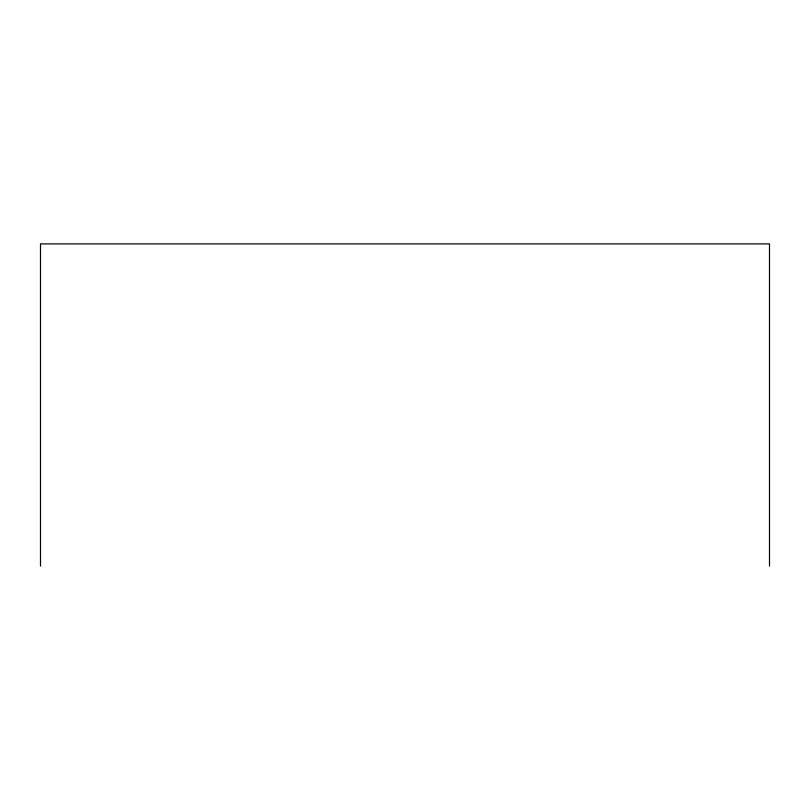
<?xml version="1.0" encoding="UTF-8"?>
<svg xmlns="http://www.w3.org/2000/svg" width="810" height="810" viewBox="0 0 810 810"><rect width="100%" height="100%" fill="white"/><g stroke="black" fill="none" stroke-linecap="round" stroke-linejoin="round"><path stroke-width="1.21" d="M769.5 566.099L769.5 243.901L40.5 243.901L40.5 566.099"/></g></svg>
